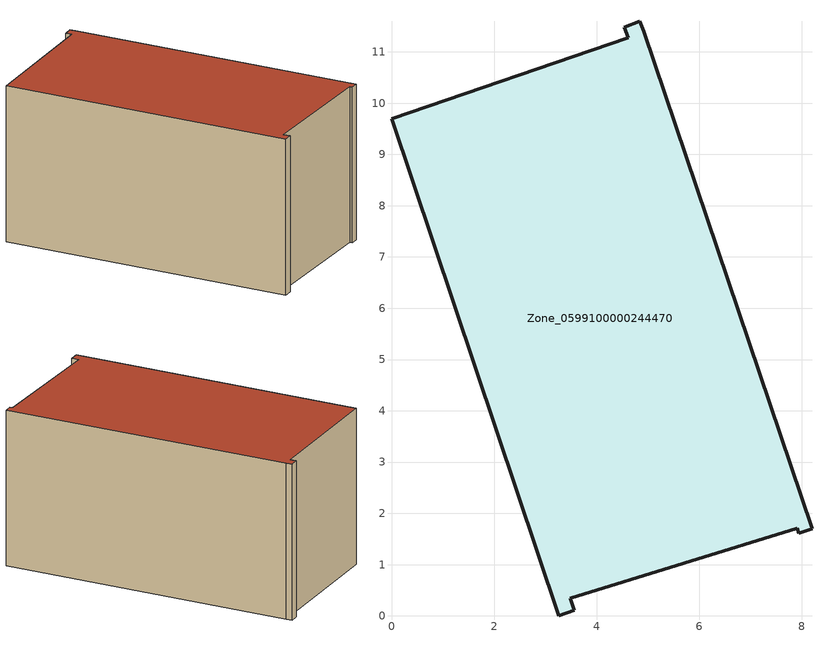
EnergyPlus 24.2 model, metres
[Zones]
Zone_0599100000244470
 floor ground (C_G): 3.26,0 0,9.7 4.62,11.28 4.54,11.48 4.84,11.6 4.92,11.4 8.2,1.7 7.94,1.61 7.91,1.71 3.49,0.34 3.57,0.11 z0
 wall outside (C_F): 7.94,1.61 8.2,1.7 4.92,11.4 4.84,11.6 4.54,11.48 4.62,11.28 0,9.7 3.26,0 3.57,0.11 3.49,0.34 7.91,1.71 7.94,1.61 z0:5.52
 roof outside (C_R): 3.26,0 3.57,0.11 3.49,0.34 7.91,1.71 7.94,1.61 8.2,1.7 4.92,11.4 4.84,11.6 4.54,11.48 4.62,11.28 0,9.7 z5.52
[BUILDING]
Pand.0599100000244470: North Axis=0; Terrain=City; Loads Convergence Tolerance Value=0.04; Temperature Convergence Tolerance Value=0.4; Solar Distribution=FullExterior; Maximum Number of Warmup Days=25; Minimum Number of Warmup Days=1
[Site:Location]
Rotterdam.The.Hague.AP_ZH_NLD Design_Conditions: Latitude=51.96; Longitude=4.45; Time Zone=1; Elevation=-4.5
[SITE:GROUNDTEMPERATURE:BUILDINGSURFACE]
18, 18, 18, 18, 18, 18, 18, 18, 18, 18, 18, 18
[MATERIAL] Thermal Absorptance=0.9; Solar Absorptance=0.7; Visible Absorptance=0.7
Name | Roughness | Thickness | Conductivity | Density | Specific Heat
G.TI.1946-1964 | MediumSmooth | 0.15 | 1 | 540 | 1210
F.TI.1946-1964 | Rough | 0.3 | 0.857143 | 1920 | 840
R.TI.1946-1964 | MediumRough | 0.2 | 0.277778 | 1500 | 1000
[CONSTRUCTION]
C_G: G.TI.1946-1964
C_F: F.TI.1946-1964
C_R: R.TI.1946-1964
[ZONE]
Zone_0599100000244470: Type=1; Multiplier=1; Ceiling Height=Autocalculate; Volume=Autocalculate; Floor Area=autocalculate; Part of Total Floor Area=Yes
[ZONEINFILTRATION:DESIGNFLOWRATE]
Infil_Zone_0599100000244470: Zone or ZoneList or Space or SpaceList=Zone_0599100000244470; Schedule=AlwaysOn; Design Flow Rate Calculation Method=Flow/Area; Flow Rate per Floor Area=0.003; Constant Term Coefficient=1; Temperature Term Coefficient=0; Velocity Term Coefficient=0; Velocity Squared Term Coefficient=0
[HVACTEMPLATE:ZONE:IDEALLOADSAIRSYSTEM]
Zone_0599100000244470: Maximum Heating Supply Air Temperature=50; Minimum Cooling Supply Air Temperature=13; Maximum Heating Supply Air Humidity Ratio=0.0156; Minimum Cooling Supply Air Humidity Ratio=0.0077; Heating Limit=NoLimit; Cooling Limit=NoLimit; Dehumidification Control Type=ConstantSensibleHeatRatio; Cooling Sensible Heat Ratio=0.7; Dehumidification Setpoint=60; Humidification Control Type=None; Humidification Setpoint=30; Outdoor Air Method=None; Outdoor Air Flow Rate per Person=0.00944; Outdoor Air Flow Rate per Zone Floor Area=0; Outdoor Air Flow Rate per Zone=0; Demand Controlled Ventilation Type=None; Outdoor Air Economizer Type=NoEconomizer; Heat Recovery Type=None; Sensible Heat Recovery Effectiveness=0.7; Latent Heat Recovery Effectiveness=0.65
[ZONECONTROL:THERMOSTAT]
ThermostatControl_Zone_0599100000244470: Zone or ZoneList=Zone_0599100000244470; Control Type Schedule=DualSetpointControlType; Control 1=Thermostat_Zone_0599100000244470; Temperature Difference Between Cutout And Setpoint=0
[THERMOSTATSETPOINT:DUALSETPOINT]
Thermostat_Zone_0599100000244470: Heating Setpoint Temperature Schedule=HeatingSetpoint_Zone_0599100000244470; Cooling Setpoint Temperature Schedule=CoolingSetpoint_Zone_0599100000244470
[SCHEDULE:COMPACT]
HeatingSetpoint_Zone_0599100000244470: Through: 12/31, For: AllDays, Until: 24:00, 21
CoolingSetpoint_Zone_0599100000244470: Through: 12/31, For: AllDays, Until: 24:00, 24
DualSetpointControlType: Through: 12/31, For: AllDays, Until: 24:00, 4
AlwaysOn: Through: 12/31, For: AllDays, Until: 24:00, 1
